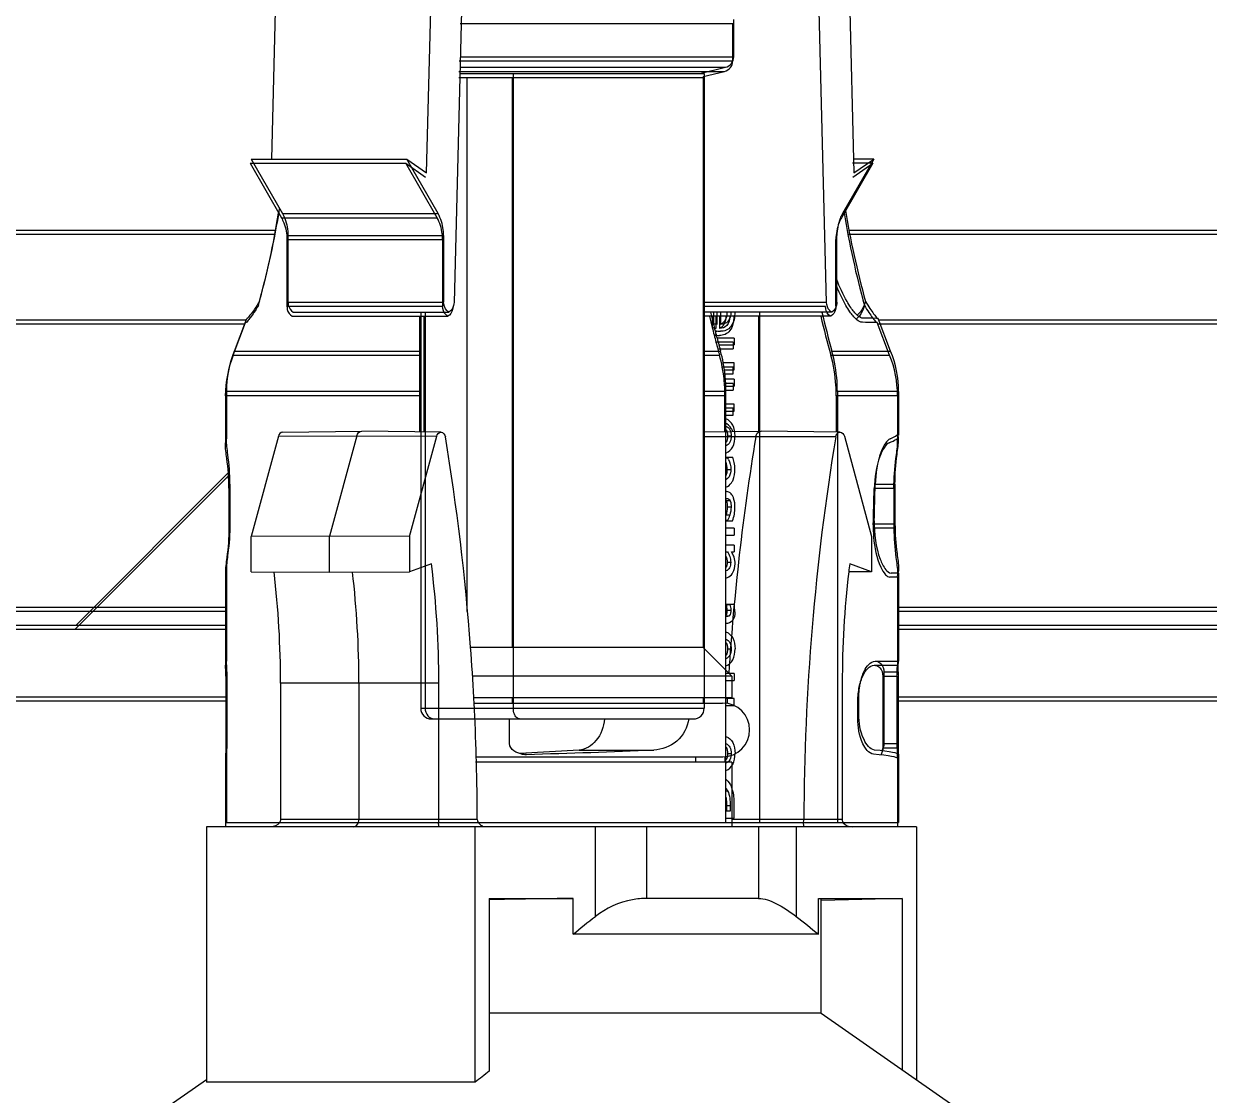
# Model space of a CAD drawing. Header units: millimetres. Extents: x 10297564 to 11610295, y -9287743 to -8409454.
# Drawn here: x 10536789 to 10537453, y -9103235 to -9102636 of the extents above; entities that cross this region are included whole.
import ezdxf

# ---------------------------------------------------------------- set-up
doc = ezdxf.new("R2010")
doc.units = ezdxf.units.MM
doc.header["$LTSCALE"] = 100
doc.layers.add('-0', color=7, linetype='Continuous')

# ---------------------------------------------------------------- blocks, each defined once
blk = doc.blocks.new('인버터 외형도')
at = {"layer": '-0', "linetype": 'Continuous'}
for p, q in [((125842.8, 34207.48), (125840.34, 34109.5)), ((125905.54, 34103.7), (125908.16, 34207.48)), ((125921.02, 34207.48), (125917.03, 34049.4)), ((126073.41, 34049.4), (126069.42, 34207.48)), ((126082.29, 34207.48), (126084.9, 34103.7)), ((126034.05, 34166.33), (125919.59, 34166.33)), ((126034.04, 34150.74), (126034.04, 34166.33)), ((126034.48, 34152.45), (126034.48, 34168.05)), ((125919.2, 34150.74), (126034.04, 34150.74)), ((125919.63, 34152.45), (126034.48, 34152.45)), ((125919.02, 34143.76), (126021.63, 34143.76)), ((125919.09, 34146.34), (126030.58, 34146.34)), ((125919.46, 34145.47), (126022.06, 34145.47)), ((125919.52, 34148.06), (126031.01, 34148.06)), ((125922.41, 34143.76), (125922.41, 33919.73)), ((125941.51, 33904.61), (125941.51, 34143.76)), ((125941.86, 34143.76), (125941.86, 33904.61)), ((125941.95, 33879.11), (125941.95, 34145.47)), ((126020.18, 34145.47), (126031.01, 34148.06)), ((126021.55, 34144.19), (126030.58, 34146.34)), ((126021.55, 34144.19), (126021.55, 34143.76)), ((126021.63, 34143.76), (126021.63, 33904.61)), ((126022.06, 34145.47), (126022.06, 33879.11)), ((125831.88, 34109.5), (125897.23, 34109.5)), ((125831.88, 34109.5), (125844.98, 34086.63)), ((125897.23, 34109.5), (125905.54, 34103.7)), ((125910.34, 34086.63), (125897.23, 34109.5)), ((126093.21, 34109.5), (126080.11, 34086.63)), ((126093.21, 34109.5), (126084.75, 34109.5)), ((126084.9, 34103.7), (126093.21, 34109.5)), ((125831.44, 34107.78), (125896.8, 34107.78)), ((125831.44, 34107.78), (125844.55, 34084.92)), ((125896.8, 34107.78), (125905.11, 34101.98)), ((125909.9, 34084.92), (125896.8, 34107.78)), ((126092.78, 34107.78), (126079.67, 34084.92)), ((126092.78, 34107.78), (126084.32, 34107.78)), ((126084.47, 34101.98), (126092.78, 34107.78)), ((125844.55, 34084.92), (125909.9, 34084.92)), ((125844.98, 34086.63), (125910.34, 34086.63)), ((125842.19, 34079.56), (125631.43, 34079.56)), ((126293.66, 34079.56), (126082.9, 34079.56)), ((125841.75, 34077.84), (125631, 34077.84)), ((125846.88, 34075.73), (125912.23, 34075.73)), ((125846.88, 34075.73), (125846.88, 34047.84)), ((125847.31, 34077.44), (125912.66, 34077.44)), ((125847.31, 34077.44), (125847.31, 34049.55)), ((125912.23, 34075.73), (125912.23, 34047.84)), ((125912.66, 34077.44), (125912.66, 34049.55)), ((126077.34, 34047.84), (126077.34, 34075.73)), ((126077.78, 34049.55), (126077.78, 34077.44)), ((126293.22, 34077.84), (126082.46, 34077.84)), ((125847.31, 34049.55), (125912.66, 34049.55)), ((126073.41, 34049.4), (126022.06, 34049.4)), ((125846.88, 34047.84), (125912.23, 34047.84)), ((125849.5, 34045.32), (125914.85, 34045.32)), ((125903.03, 34045.32), (125903.03, 33879.11)), ((125904.86, 34045.32), (125904.86, 33879.11)), ((126072.97, 34047.68), (126021.63, 34047.68)), ((126075.59, 34045.32), (126022.06, 34045.32)), ((126025.89, 34045.32), (126025.89, 34040.64)), ((126027.4, 34045.32), (126027.4, 34040.15)), ((126029, 34040.15), (126029, 34045.32)), ((126045.27, 34045.32), (126045.27, 33831.08)), ((125829.27, 34040.22), (125643.48, 34040.22)), ((125829.71, 34041.94), (125643.91, 34041.94)), ((125824.36, 34027.26), (125829.55, 34040.95)), ((125824.8, 34028.98), (125829.98, 34042.66)), ((125829.72, 34040.94), (125829.55, 34040.95)), ((125829.73, 34040.94), (125829.72, 34040.94)), ((125830.15, 34042.65), (125829.98, 34042.66)), ((125830.16, 34042.65), (125830.15, 34042.65)), ((125849.06, 34043.61), (125914.42, 34043.61)), ((125902.59, 34043.61), (125902.59, 33995.08)), ((125904.41, 34043.61), (125904.41, 33995.06)), ((125904.42, 34043.61), (125904.42, 33995.06)), ((126075.16, 34043.61), (126021.63, 34043.6)), ((126025.46, 34043.6), (126025.46, 34038.92)), ((126026.97, 34043.6), (126026.97, 34038.43)), ((126028.56, 34038.43), (126028.56, 34043.6)), ((126044.84, 34043.61), (126044.84, 33995.39)), ((126099.86, 34027.26), (126094.67, 34040.95)), ((126280.74, 34040.22), (126094.95, 34040.22)), ((126100.29, 34028.98), (126095.11, 34042.66)), ((126281.18, 34041.94), (126095.38, 34041.94)), ((126034.69, 34034.43), (126027.52, 34034.43)), ((126034.69, 34034.43), (126034.69, 34031.57)), ((125824.8, 34028.98), (125903.03, 34028.98)), ((126022.06, 34028.98), (126028.91, 34028.98)), ((126034.25, 34032.71), (126027.09, 34032.71)), ((126027.81, 34029.85), (126034.25, 34029.85)), ((126028.25, 34031.57), (126034.69, 34031.57)), ((126034.25, 34032.71), (126034.25, 34029.85)), ((126075.66, 34028.98), (126100.29, 34028.98)), ((125824.36, 34027.26), (125902.67, 34027.26)), ((126021.55, 34027.26), (126028.47, 34027.26)), ((126034.69, 34023.98), (126030.06, 34023.98)), ((126034.69, 34021.13), (126034.69, 34023.98)), ((126075.22, 34027.26), (126099.86, 34027.26)), ((126034.25, 34022.26), (126029.62, 34022.26)), ((126030.05, 34019.41), (126034.25, 34019.41)), ((126030.49, 34021.13), (126034.69, 34021.13)), ((126034.25, 34019.41), (126034.25, 34022.26)), ((126034.25, 34015.4), (126030.54, 34015.4)), ((126034.69, 34017.12), (126030.97, 34017.12)), ((126031.1, 34014.27), (126034.69, 34014.27)), ((126034.25, 34015.4), (126034.25, 34012.55)), ((126034.69, 34017.12), (126034.69, 34014.27)), ((125902.67, 34010.23), (125821.03, 34010.23)), ((125821.03, 34010.23), (125821.03, 33990.42)), ((125903.03, 34011.95), (125821.46, 34011.95)), ((125821.46, 34011.95), (125821.46, 33992.14)), ((126030.76, 34010.23), (126021.55, 34010.23)), ((126031.2, 34011.95), (126022.06, 34011.95)), ((126030.66, 34012.55), (126034.25, 34012.55)), ((126030.76, 33995.2), (126030.76, 34010.23)), ((126031.2, 33831.08), (126031.2, 34011.95)), ((126103.19, 34010.23), (126077.51, 34010.23)), ((126077.51, 34010.23), (126077.51, 33994.99)), ((126103.63, 34011.95), (126077.95, 34011.95)), ((126077.95, 34011.95), (126077.95, 33831.08)), ((126103.19, 34010.23), (126103.19, 33991.92)), ((126103.63, 34011.95), (126103.63, 33993.64)), ((126034.25, 34004.96), (126030.76, 34004.96)), ((126034.69, 34006.68), (126031.2, 34006.68)), ((126034.25, 34002.1), (126034.25, 34004.96)), ((126034.69, 34003.82), (126034.69, 34006.68)), ((126030.76, 34002.1), (126034.25, 34002.1)), ((126031.2, 34003.82), (126034.69, 34003.82)), ((125845.07, 33994.97), (125878.3, 33995.4)), ((125878.3, 33995.4), (125878.34, 33995.4)), ((125911.57, 33994.97), (125878.34, 33995.4)), ((126021.55, 33995.08), (126045.88, 33995.4)), ((126045.88, 33995.4), (126045.92, 33995.4)), ((126079.15, 33994.97), (126045.92, 33995.4)), ((125843.29, 33993.27), (125831.9, 33951.18)), ((125843.29, 33993.27), (125876.22, 33993.42)), ((125876.22, 33993.42), (125864.81, 33951.26)), ((125876.22, 33993.42), (125909.75, 33993.27)), ((125898.37, 33951.18), (125909.75, 33993.27)), ((126043.72, 33993.05), (126021.55, 33992.98)), ((126031.84, 33993.34), (126033.36, 33993.34)), ((126077.26, 33992.95), (126043.72, 33993.05)), ((126080.93, 33993.27), (126092.32, 33951.18)), ((126102.73, 33992.01), (126102.44, 33991.92)), ((126103.16, 33993.73), (126102.87, 33993.64)), ((126031.2, 33984.38), (126034.05, 33984.38)), ((126031.2, 33984.21), (126031.86, 33984.21)), ((126031.86, 33984.38), (126031.86, 33984.21)), ((126031.75, 33979.33), (126033.27, 33979.33)), ((125757.95, 33912.3), (125822.33, 33976.68)), ((125758.39, 33914.02), (125822.76, 33978.4)), ((125822.52, 33971.43), (125822.52, 33954.74)), ((125822.95, 33973.15), (125822.95, 33956.46)), ((126031.2, 33970), (126031.35, 33970)), ((126093.43, 33971.43), (126101.7, 33971.43)), ((126093.86, 33973.15), (126102.14, 33973.15)), ((126101.7, 33971.43), (126101.7, 33954.74)), ((126102.14, 33973.15), (126102.14, 33956.46)), ((126032.96, 33966.08), (126031.44, 33966.08)), ((126032.76, 33960.08), (126031.24, 33960.08)), ((126033.34, 33963.49), (126031.83, 33963.49)), ((126031.81, 33957.91), (126031.2, 33957.91)), ((126031.2, 33957.76), (126034, 33957.76)), ((126034.69, 33954.61), (126031.2, 33954.61)), ((126031.81, 33957.91), (126031.81, 33957.76)), ((126034.69, 33954.61), (126034.69, 33951.76)), ((126093.07, 33954.74), (126101.7, 33954.74)), ((126093.5, 33956.46), (126102.14, 33956.46)), ((125864.81, 33951.26), (125831.9, 33951.18)), ((125831.9, 33936.33), (125831.9, 33951.18)), ((125898.37, 33951.18), (125864.81, 33951.26)), ((125864.81, 33936.21), (125864.81, 33951.26)), ((125898.37, 33951.18), (125898.37, 33936.33)), ((126031.2, 33951.76), (126034.69, 33951.76)), ((126092.32, 33951.18), (126092.32, 33936.33)), ((126034.69, 33947.57), (126031.2, 33947.57)), ((126031.2, 33944.72), (126031.88, 33944.72)), ((126033.53, 33944.72), (126034.69, 33944.72)), ((126033.81, 33944.23), (126033.53, 33944.72)), ((126034.69, 33947.57), (126034.69, 33944.72)), ((125907.55, 33939.64), (125898.37, 33936.33)), ((126031.67, 33940.33), (126033.18, 33940.33)), ((126092.32, 33936.33), (126083.13, 33939.64)), ((125821.03, 33935.75), (125821.03, 33897.1)), ((125821.46, 33937.47), (125821.46, 33898.82)), ((125831.9, 33936.33), (125864.81, 33936.21)), ((125864.81, 33936.21), (125898.37, 33936.33)), ((126092.32, 33936.33), (126082.78, 33936.29)), ((126103.16, 33935.84), (126100.48, 33935.84)), ((126103.63, 33935.84), (126103.63, 33898.82)), ((126102.73, 33934.12), (126100.05, 33934.12)), ((126103.19, 33934.12), (126103.19, 33897.1)), ((125651.72, 33919.83), (125821.03, 33919.83)), ((125652.16, 33921.54), (125821.46, 33921.54)), ((126031.34, 33922.75), (126034.59, 33922.75)), ((126031.34, 33922.58), (126031.34, 33922.75)), ((126031.34, 33922.58), (126032.86, 33922.58)), ((126031.72, 33920.3), (126033.23, 33920.3)), ((126032.86, 33922.75), (126032.86, 33922.58)), ((126103.19, 33919.83), (126272.5, 33919.83)), ((126103.63, 33921.54), (126272.93, 33921.54)), ((126031.2, 33917.9), (126032.5, 33917.9)), ((125651.72, 33912.3), (125821.03, 33912.3)), ((125652.16, 33914.02), (125821.46, 33914.02)), ((126103.19, 33912.3), (126272.5, 33912.3)), ((126103.63, 33914.02), (126272.93, 33914.02)), ((126021.55, 33904.61), (125923.67, 33904.61)), ((126021.55, 33904.61), (126033.59, 33892.57)), ((126031.84, 33903.98), (126033.36, 33903.98)), ((126093.41, 33897.1), (126103.19, 33897.1)), ((126093.85, 33898.82), (126103.63, 33898.82)), ((125821.23, 33892.59), (125821.23, 33862.53)), ((125821.66, 33894.31), (125821.66, 33864.24)), ((125910.67, 33889.56), (125844.21, 33889.56)), ((125844.21, 33889.56), (125844.21, 33832.37)), ((125877.11, 33889.56), (125877.11, 33832.37)), ((125910.67, 33832.37), (125910.67, 33889.56)), ((126033.59, 33892.57), (125924.67, 33892.57)), ((126034.69, 33893.61), (126031.2, 33893.61)), ((126031.2, 33890.75), (126034.69, 33890.75)), ((126033.59, 33892.57), (126033.59, 33883.54)), ((126034.69, 33893.61), (126034.69, 33890.75)), ((126080.01, 33889.56), (126080.01, 33832.37)), ((126097.03, 33892.59), (126102.99, 33892.59)), ((126097.03, 33892.59), (126097.03, 33862.53)), ((126097.47, 33894.31), (126103.43, 33894.31)), ((126097.47, 33894.31), (126097.47, 33864.24)), ((126102.99, 33892.59), (126102.99, 33862.53)), ((126103.43, 33894.31), (126103.43, 33864.24)), ((125651.52, 33882.2), (125821.23, 33882.2)), ((125651.96, 33883.92), (125821.66, 33883.92)), ((125925.28, 33883.54), (126033.59, 33883.54)), ((125925.34, 33881.28), (126029.71, 33881.28)), ((125941.51, 33881.28), (125941.51, 33883.54)), ((126021.63, 33883.54), (126021.63, 33881.28)), ((126034.69, 33883.16), (126031.2, 33883.16)), ((126031.2, 33880.31), (126034.69, 33880.31)), ((126034.69, 33880.31), (126034.69, 33883.16)), ((126086.55, 33874.88), (126086.55, 33882.05)), ((126086.98, 33876.59), (126086.98, 33883.77)), ((126102.99, 33882.2), (126272.7, 33882.2)), ((126103.43, 33883.92), (126273.13, 33883.92)), ((125903.03, 33879.11), (126022.06, 33879.11)), ((125907.54, 33874.59), (126017.55, 33874.59)), ((125940.32, 33864.24), (125940.32, 33874.59)), ((125821.46, 33859.74), (125821.46, 33831.08)), ((125821.47, 33859.74), (125821.46, 33859.73)), ((125969.55, 33861.56), (125944.61, 33860.12)), ((125947.52, 33859.73), (125947.23, 33859.73)), ((125947.23, 33859.73), (125947.52, 33859.73)), ((125969.55, 33861.56), (126000.85, 33861.56)), ((126031.84, 33860.13), (126033.36, 33860.13)), ((126097.03, 33862.53), (126102.99, 33862.53)), ((126097.47, 33864.24), (126103.43, 33864.24)), ((126103.62, 33859.74), (126103.63, 33859.73)), ((126103.63, 33859.74), (126103.63, 33831.08)), ((125821.03, 33858.03), (125821.03, 33858.01)), ((125821.03, 33858.02), (125821.03, 33829.36)), ((125926.01, 33858.71), (126029.71, 33858.71)), ((126033.59, 33856.45), (125926.08, 33856.45)), ((126018.54, 33856.45), (126018.54, 33858.71)), ((126033.59, 33856.45), (126033.59, 33829.36)), ((126103.19, 33858.03), (126103.19, 33858.01)), ((126103.19, 33858.02), (126103.19, 33829.36)), ((126031.2, 33844.45), (126031.9, 33844.45)), ((126032.93, 33835.93), (126031.2, 33835.93)), ((126031.42, 33838.22), (126032.93, 33838.22)), ((126031.42, 33838.22), (126031.42, 33835.93)), ((126032.93, 33838.22), (126032.93, 33835.93)), ((126034.69, 33832.93), (126034.69, 33838.12)), ((125821.46, 33831.08), (126103.63, 33831.08)), ((125877.11, 33832.37), (125844.21, 33832.37)), ((125910.67, 33832.37), (125877.11, 33832.37)), ((125926.79, 33832.37), (125910.67, 33832.37)), ((126031.2, 33832.93), (126034.69, 33832.93)), ((126063.89, 33832.36), (126033.59, 33832.36)), ((126080.01, 33832.37), (126063.89, 33832.37)), ((126111.16, 33829.36), (125813.06, 33829.36)), ((125813.06, 33829.36), (125813.06, 33722.14)), ((125925.85, 33722.14), (125925.85, 33829.36)), ((125976.35, 33791.74), (125976.35, 33829.36)), ((125997.99, 33799.27), (125997.99, 33829.36)), ((126044.82, 33829.36), (126044.82, 33799.27)), ((126060.65, 33829.36), (126060.65, 33791.74)), ((126111.16, 33829.36), (126111.16, 33723.15)), ((125931.83, 33799.27), (125967, 33799.27)), ((125931.83, 33799.27), (125931.83, 33726.76)), ((125967, 33784.22), (125967, 33799.27)), ((126044.82, 33799.27), (125997.99, 33799.27)), ((126070, 33799.27), (126105.17, 33799.27)), ((126070, 33784.22), (126070, 33799.27)), ((126071.22, 33751.12), (126071.22, 33799.07)), ((126105.17, 33799.27), (126071.23, 33798.4)), ((126105.17, 33799.27), (126105.17, 33727.34)), ((126070, 33784.22), (125967, 33784.22)), ((126071.22, 33751.12), (125931.83, 33751.12)), ((126071.22, 33751.12), (126128.2, 33711.22)), ((125813.06, 33723.15), (125796.02, 33711.22)), ((125925.85, 33722.14), (125813.06, 33722.14))]:
    blk.add_line(p, q, dxfattribs=at)
for centre, radius, start, end in [((126029.53, 34150.74), 4.51, 283.443, 0), ((126029.96, 34152.45), 4.51, 283.443, 0), ((125491.33, 34145.34), 357.02, 344.477, 350.8693), ((126433.76, 34145.34), 357.02, 189.1307, 195.523), ((125490.89, 34143.63), 357.02, 344.477, 350.8693), ((126433.33, 34143.63), 357.02, 189.1307, 195.523), ((126419.76, 34138.21), 405.83, 193.2341, 193.9247), ((126462.72, 34137.28), 401.93, 193.2287, 195.6317), ((126081.28, 34050.47), 8.09, 308.1833, 313.7541), ((126419.33, 34136.49), 405.83, 193.2341, 193.9247), ((126415.9, 34135.64), 402.3, 193.9243, 194.8318), ((126416.33, 34137.36), 402.3, 193.9243, 194.8318), ((126462.28, 34135.56), 401.93, 193.2287, 195.6317), ((126080.85, 34048.75), 8.09, 308.1833, 313.7541), ((126026.9, 34043.71), 8.16, 266.1636, 270.0392), ((126027.34, 34045.42), 8.16, 266.1636, 270.0392), ((126413.2, 34136.53), 399.05, 194.8324, 195.2537), ((125866.61, 34011.95), 45.15, 157.8404, 180), ((126412.76, 34134.81), 399.05, 194.8324, 195.2537), ((126410.72, 34134.26), 396.94, 195.2538, 195.6373), ((126411.16, 34135.98), 396.94, 195.2538, 195.6373), ((125970.86, 34012.76), 60.27, 10.7342, 15.6102), ((126058.48, 34011.95), 45.15, 0, 22.1596), ((125866.17, 34010.23), 45.15, 157.8404, 180), ((125970.43, 34011.05), 60.27, 10.7342, 15.6102), ((125968.41, 34012.28), 62.77, 8.1225, 10.7534), ((126058.05, 34010.23), 45.15, 0, 22.1596), ((125967.98, 34010.56), 62.77, 8.1225, 10.7534), ((125966.4, 34010.34), 64.36, 4.5183, 8.121), ((125966.84, 34012.05), 64.36, 4.5183, 8.121), ((125965.29, 34010.24), 65.47, 2.0211, 4.5223), ((125965.73, 34011.96), 65.47, 2.0211, 4.5223), ((125965.5, 34011.95), 65.69, 0.0005, 2.0234), ((125965.07, 34010.23), 65.69, 0.0005, 2.0234), ((124932.25, 33830.66), 994.49, 4.26683, 9.39206), ((127026.87, 33830.47), 996.5, 170.61064, 176.36571), ((127068.51, 33829.52), 1004.63, 170.63763, 179.83751), ((126024.91, 33979.75), 8.26, 26.9694, 32.7308), ((126031.35, 33966.47), 3.53, 89.9858, 92.3642), ((126142.52, 33954.74), 49.51, 178.5068, 184.1068), ((126140.88, 33954.63), 47.86, 184.1093, 184.5622), ((125507.2, 33889.61), 403.46, 359.9923, 7.1227), ((126478.5, 33890.13), 398.46, 172.8629, 173.3459), ((125440.46, 33889.6), 403.75, 359.9939, 6.6425), ((125473.95, 33889.6), 403.16, 359.9939, 6.645), ((126483.76, 33889.6), 403.75, 173.3575, 180.0061), ((124920.06, 33829.59), 1006.74, 3.07241, 4.27606), ((124918.32, 33829.49), 1008.47, 2.94451, 3.07268), ((124916.58, 33829.41), 1010.22, 1.66331, 2.94423), ((126029.83, 33870), 11.29, 270, 90), ((127039.32, 33829.5), 1008.98, 176.92628, 177.0606), ((125907.54, 33879.11), 4.51, 180, 270), ((125908.98, 33878.41), 3.82, 253.8624, 269.9331), ((126017.55, 33879.11), 4.51, 270, 0), ((125947.23, 33869.81), 10.08, 260.4811, 270.0038), ((124915.53, 33829.37), 1011.27, 1.53552, 1.66356), ((124915.55, 33829.37), 1011.25, 0.17001, 1.53558), ((127042.35, 33829.37), 1012.02, 178.34025, 178.46114), ((126364.89, 33159.88), 713.37, 127.37738, 127.9845)]:
    blk.add_arc(centre, radius, start, end, dxfattribs=at)
for centre, major_axis, ratio, start_param, end_param in [((125962.11, 33981.33), (141.08, 11.82), 0.074469, -0.229432, -0.109815), ((125962.54, 33983.04), (141.08, 11.82), 0.074469, -0.229432, -0.109815), ((125962.11, 32967.36), (105.03, 2245.68), 0.041946, -1.112951, -1.105392), ((125962.54, 32969.07), (105.03, 2245.68), 0.041946, -1.112951, -1.105392), ((125962.54, 33864.23), (141.08, 4.49), 0.028613, -1.678421, -1.296739), ((125962.11, 33862.51), (141.08, -4.49), 0.028613, 0.000911, 0.380599), ((125962.54, 33864.23), (141.08, -4.49), 0.028613, 0.000911, 0.380599), ((125962.11, 33797.79), (109.11, 1.27), 0.01297, 1.52577, 1.852745)]:
    blk.add_ellipse(centre, major_axis=major_axis, ratio=ratio, start_param=start_param, end_param=end_param, dxfattribs=at)
for points, knots in [([(125844.55, 34084.92), (125844.93, 34084.25), (125846.31, 34081.38), (125846.88, 34078.14), (125846.88, 34075.73)], [0, 0, 0, 0, 0.240977, 1, 1, 1, 1]), ([(125844.98, 34086.63), (125845.36, 34085.97), (125846.74, 34083.09), (125847.31, 34079.86), (125847.31, 34077.44)], [0, 0, 0, 0, 0.240977, 1, 1, 1, 1]), ([(125912.23, 34075.73), (125912.23, 34076.55), (125912.04, 34079.72), (125911.07, 34082.87), (125909.9, 34084.92)], [0, 0, 0, 0, 0.258385, 1, 1, 1, 1]), ([(125912.66, 34077.44), (125912.66, 34078.27), (125912.47, 34081.44), (125911.51, 34084.59), (125910.34, 34086.63)], [0, 0, 0, 0, 0.258385, 1, 1, 1, 1]), ([(126079.67, 34084.92), (126079.29, 34084.25), (126077.91, 34081.38), (126077.34, 34078.14), (126077.34, 34075.73)], [0, 0, 0, 0, 0.240977, 1, 1, 1, 1]), ([(126080.11, 34086.63), (126079.72, 34085.97), (126078.35, 34083.09), (126077.78, 34079.86), (126077.78, 34077.44)], [0, 0, 0, 0, 0.240977, 1, 1, 1, 1]), ([(126083.64, 34047.19), (126083.07, 34048.05), (126080.74, 34051.8), (126078.88, 34055.83), (126077.72, 34059)], [0, 0, 0, 0, 0.233923, 1, 1, 1, 1]), ([(126083.2, 34045.48), (126082.63, 34046.33), (126080.3, 34050.08), (126078.44, 34054.11), (126077.29, 34057.28)], [0, 0, 0, 0, 0.233923, 1, 1, 1, 1]), ([(125835.32, 34049.8), (125834.73, 34048.78), (125833.62, 34047.07), (125832.1, 34044.81), (125830.97, 34043.58), (125830.44, 34042.69), (125830.16, 34042.65)], [0, 0, 0, 0, 0.397888, 0.698366, 0.904767, 1, 1, 1, 1]), ([(125847.31, 34049.55), (125847.31, 34049.1), (125847.48, 34047.49), (125848.45, 34045.85), (125849.5, 34045.32)], [0, 0, 0, 0, 0.278211, 1, 1, 1, 1]), ([(125914.85, 34045.32), (125914.52, 34045.49), (125913.2, 34046.5), (125912.66, 34048.29), (125912.66, 34049.55)], [0, 0, 0, 0, 0.225879, 1, 1, 1, 1]), ([(125917.03, 34049.4), (125917.02, 34048.96), (125916.83, 34047.41), (125915.87, 34045.83), (125914.85, 34045.32)], [0, 0, 0, 0, 0.277927, 1, 1, 1, 1]), ([(126075.59, 34045.32), (126075.27, 34045.48), (126073.99, 34046.47), (126073.44, 34048.17), (126073.41, 34049.4)], [0, 0, 0, 0, 0.226072, 1, 1, 1, 1]), ([(126077.78, 34049.55), (126077.78, 34049.1), (126077.61, 34047.49), (126076.64, 34045.85), (126075.59, 34045.32)], [0, 0, 0, 0, 0.278211, 1, 1, 1, 1]), ([(126089.76, 34049.8), (126089.63, 34049.29), (126089.02, 34047.39), (126087.93, 34045.63), (126086.88, 34044.62)], [0, 0, 0, 0, 0.264821, 1, 1, 1, 1]), ([(126089.76, 34049.8), (126090.36, 34048.78), (126091.47, 34047.07), (126092.99, 34044.81), (126094.12, 34043.58), (126094.65, 34042.69), (126094.93, 34042.65)], [0, 0, 0, 0, 0.397888, 0.698366, 0.904767, 1, 1, 1, 1]), ([(125834.89, 34048.08), (125834.3, 34047.07), (125833.19, 34045.35), (125831.67, 34043.1), (125830.54, 34041.86), (125830, 34040.98), (125829.73, 34040.94)], [0, 0, 0, 0, 0.397888, 0.698366, 0.904767, 1, 1, 1, 1]), ([(125846.88, 34047.84), (125846.88, 34047.38), (125847.04, 34045.77), (125848.01, 34044.13), (125849.06, 34043.6)], [0, 0, 0, 0, 0.278211, 1, 1, 1, 1]), ([(125914.42, 34043.61), (125914.09, 34043.77), (125912.76, 34044.79), (125912.23, 34046.57), (125912.23, 34047.84)], [0, 0, 0, 0, 0.225879, 1, 1, 1, 1]), ([(125916.6, 34047.68), (125916.59, 34047.24), (125916.39, 34045.69), (125915.44, 34044.12), (125914.42, 34043.61)], [0, 0, 0, 0, 0.277927, 1, 1, 1, 1]), ([(126034.94, 34045.32), (126034.89, 34043.23), (126034.43, 34039.98), (126031.36, 34037.51), (126029.66, 34037.26), (126028.85, 34037.26)], [0, 0, 0, 0, 0.557075, 0.785654, 1, 1, 1, 1]), ([(126033.26, 34045.32), (126033.21, 34043.94), (126032.74, 34041.17), (126030.08, 34040.15), (126029, 34040.15)], [0, 0, 0, 0, 0.560612, 1, 1, 1, 1]), ([(126029.92, 34040.87), (126030.21, 34041.09), (126031.38, 34042.28), (126031.7, 34044.05), (126031.75, 34045.32)], [0, 0, 0, 0, 0.222895, 1, 1, 1, 1]), ([(126075.16, 34043.6), (126074.83, 34043.76), (126073.55, 34044.75), (126073, 34046.46), (126072.97, 34047.68)], [0, 0, 0, 0, 0.226072, 1, 1, 1, 1]), ([(126077.34, 34047.84), (126077.34, 34047.38), (126077.18, 34045.77), (126076.21, 34044.13), (126075.16, 34043.6)], [0, 0, 0, 0, 0.278211, 1, 1, 1, 1]), ([(126088.48, 34041.03), (126087.62, 34041.03), (126085.46, 34042.41), (126084.03, 34044.24), (126083.2, 34045.48)], [0, 0, 0, 0, 0.366178, 1, 1, 1, 1]), ([(126088.92, 34042.74), (126088.05, 34042.75), (126085.89, 34044.13), (126084.46, 34045.96), (126083.64, 34047.19)], [0, 0, 0, 0, 0.366178, 1, 1, 1, 1]), ([(126089.33, 34048.08), (126089.2, 34047.57), (126088.59, 34045.68), (126087.5, 34043.91), (126086.44, 34042.9)], [0, 0, 0, 0, 0.264821, 1, 1, 1, 1]), ([(126089.33, 34048.08), (126089.92, 34047.07), (126091.03, 34045.35), (126092.55, 34043.1), (126093.68, 34041.86), (126094.22, 34040.98), (126094.49, 34040.94)], [0, 0, 0, 0, 0.397888, 0.698366, 0.904767, 1, 1, 1, 1]), ([(125829.55, 34040.95), (125829.55, 34040.96), (125829.61, 34040.94), (125829.64, 34040.96), (125829.66, 34040.96)], [0, 0, 0, 0, 0.259295, 1, 1, 1, 1]), ([(125829.98, 34042.66), (125829.99, 34042.67), (125830.04, 34042.66), (125830.07, 34042.67), (125830.1, 34042.67)], [0, 0, 0, 0, 0.259295, 1, 1, 1, 1]), ([(126034.5, 34043.6), (126034.46, 34041.51), (126034, 34038.26), (126030.93, 34035.79), (126029.22, 34035.54), (126028.42, 34035.54)], [0, 0, 0, 0, 0.557075, 0.785654, 1, 1, 1, 1]), ([(126032.83, 34043.6), (126032.78, 34042.23), (126032.3, 34039.45), (126029.64, 34038.43), (126028.56, 34038.43)], [0, 0, 0, 0, 0.560612, 1, 1, 1, 1]), ([(126029.48, 34039.15), (126029.78, 34039.37), (126030.94, 34040.57), (126031.27, 34042.33), (126031.31, 34043.6)], [0, 0, 0, 0, 0.222895, 1, 1, 1, 1]), ([(126094.56, 34040.96), (126094.34, 34040.97), (126092.31, 34041), (126090.29, 34041.01), (126088.48, 34041.03)], [0, 0, 0, 0, 0.107927, 1, 1, 1, 1]), ([(126094.99, 34042.67), (126094.77, 34042.68), (126092.75, 34042.72), (126090.72, 34042.73), (126088.92, 34042.74)], [0, 0, 0, 0, 0.107927, 1, 1, 1, 1]), ([(126094.67, 34040.95), (126094.67, 34040.96), (126094.61, 34040.94), (126094.58, 34040.96), (126094.56, 34040.96)], [0, 0, 0, 0, 0.259295, 1, 1, 1, 1]), ([(126095.11, 34042.66), (126095.1, 34042.67), (126095.05, 34042.66), (126095.02, 34042.67), (126094.99, 34042.67)], [0, 0, 0, 0, 0.259295, 1, 1, 1, 1]), ([(126077.95, 34011.95), (126077.95, 34013.41), (126077.76, 34019.14), (126076.81, 34024.86), (126075.66, 34028.98)], [0, 0, 0, 0, 0.253654, 1, 1, 1, 1]), ([(126077.51, 34010.23), (126077.51, 34011.69), (126077.32, 34017.42), (126076.38, 34023.14), (126075.22, 34027.26)], [0, 0, 0, 0, 0.253654, 1, 1, 1, 1]), ([(126035.01, 33993.34), (126035.01, 33994.91), (126034.64, 33997.87), (126032.38, 34000.03), (126031.2, 34000.48)], [0, 0, 0, 0, 0.55283, 1, 1, 1, 1]), ([(126034.01, 33995.24), (126033.86, 33995.68), (126033.2, 33997.17), (126031.86, 33998.35), (126030.76, 33998.77)], [0, 0, 0, 0, 0.28173, 1, 1, 1, 1]), ([(126031.2, 33997.49), (126031.87, 33997.17), (126033.14, 33995.94), (126033.36, 33994.23), (126033.36, 33993.34)], [0, 0, 0, 0, 0.450968, 1, 1, 1, 1]), ([(126043.72, 33993.05), (126043.77, 33993.36), (126044.06, 33994.42), (126045.1, 33995.39), (126045.88, 33995.4)], [0, 0, 0, 0, 0.291438, 1, 1, 1, 1]), ([(125822.52, 33971.43), (125822.52, 33975.59), (125822.01, 33981.93), (125821.03, 33988.23), (125821.03, 33990.42)], [0, 0, 0, 0, 0.655031, 1, 1, 1, 1]), ([(125822.95, 33973.15), (125822.95, 33977.31), (125822.45, 33983.65), (125821.46, 33989.95), (125821.46, 33992.14)], [0, 0, 0, 0, 0.655031, 1, 1, 1, 1]), ([(126031.2, 33986.19), (126032.38, 33986.65), (126034.63, 33988.81), (126035.01, 33991.77), (126035.01, 33993.34)], [0, 0, 0, 0, 0.447583, 1, 1, 1, 1]), ([(126033.36, 33993.34), (126033.36, 33992.45), (126033.13, 33990.74), (126031.87, 33989.5), (126031.2, 33989.19)], [0, 0, 0, 0, 0.548555, 1, 1, 1, 1]), ([(126099.69, 33990.44), (126098.9, 33990.12), (126097.31, 33988.21), (126094.46, 33982), (126093.54, 33975.82), (126093.43, 33971.25)], [0, 0, 0, 0, 0.124184, 0.337641, 1, 1, 1, 1]), ([(126100.13, 33992.16), (126099.34, 33991.83), (126097.75, 33989.93), (126094.89, 33983.71), (126093.98, 33977.53), (126093.86, 33972.97)], [0, 0, 0, 0, 0.124184, 0.337641, 1, 1, 1, 1]), ([(126101.7, 33971.43), (126101.7, 33975.59), (126102.21, 33981.93), (126103.19, 33988.23), (126103.19, 33990.42)], [0, 0, 0, 0, 0.655031, 1, 1, 1, 1]), ([(126102.14, 33973.15), (126102.14, 33977.31), (126102.64, 33983.65), (126103.63, 33989.95), (126103.63, 33992.14)], [0, 0, 0, 0, 0.655031, 1, 1, 1, 1]), ([(126103.19, 33990.42), (126103.19, 33990.65), (126103.18, 33991.15), (126103.07, 33992.05), (126102.73, 33992.05)], [0, 0, 0, 0, 0.405084, 1, 1, 1, 1]), ([(126103.63, 33992.14), (126103.63, 33992.37), (126103.61, 33992.86), (126103.5, 33993.77), (126103.16, 33993.77)], [0, 0, 0, 0, 0.405084, 1, 1, 1, 1]), ([(126033.27, 33979.33), (126033.27, 33978.86), (126033.17, 33977.23), (126032.23, 33975.57), (126031.2, 33974.99)], [0, 0, 0, 0, 0.283736, 1, 1, 1, 1]), ([(126033.48, 33973.67), (126033.75, 33974.05), (126034.7, 33975.81), (126034.94, 33977.86), (126034.94, 33979.38)], [0, 0, 0, 0, 0.232463, 1, 1, 1, 1]), ([(126033.93, 33968.3), (126033.78, 33968.56), (126033.19, 33969.43), (126032.1, 33970), (126031.35, 33970)], [0, 0, 0, 0, 0.282778, 1, 1, 1, 1]), ([(126031.44, 33966.08), (126031.41, 33966.16), (126031.34, 33966.31), (126031.26, 33966.46), (126031.21, 33966.53)], [0, 0, 0, 0, 0.506582, 1, 1, 1, 1]), ([(126031.34, 33967.07), (126031.39, 33967.08), (126031.48, 33967.09), (126031.57, 33967.09), (126031.61, 33967.09)], [0, 0, 0, 0, 0.502339, 1, 1, 1, 1]), ([(126031.61, 33967.09), (126031.88, 33967.09), (126032.53, 33966.97), (126032.82, 33966.38), (126032.96, 33966.08)], [0, 0, 0, 0, 0.453145, 1, 1, 1, 1]), ([(126034.96, 33963.38), (126034.96, 33964.67), (126034.83, 33966.4), (126034.12, 33967.95), (126033.93, 33968.3)], [0, 0, 0, 0, 0.763967, 1, 1, 1, 1]), ([(125822.52, 33954.74), (125822.52, 33950.58), (125822.01, 33944.24), (125821.03, 33937.94), (125821.03, 33935.75)], [0, 0, 0, 0, 0.654978, 1, 1, 1, 1]), ([(125822.95, 33956.46), (125822.95, 33952.3), (125822.45, 33945.96), (125821.46, 33939.66), (125821.46, 33937.47)], [0, 0, 0, 0, 0.654978, 1, 1, 1, 1]), ([(126093.47, 33957.75), (126093.32, 33952.31), (126094.31, 33944.9), (126097.52, 33937.84), (126099.63, 33935.84), (126100.48, 33935.84)], [0, 0, 0, 0, 0.68377, 0.892179, 1, 1, 1, 1]), ([(126101.7, 33954.74), (126101.7, 33950.58), (126102.21, 33944.24), (126103.19, 33937.94), (126103.19, 33935.75)], [0, 0, 0, 0, 0.654978, 1, 1, 1, 1]), ([(126102.14, 33956.46), (126102.14, 33952.3), (126102.64, 33945.96), (126103.63, 33939.66), (126103.63, 33937.47)], [0, 0, 0, 0, 0.654978, 1, 1, 1, 1]), ([(126093.17, 33950.82), (126093.51, 33946.55), (126094.67, 33940.9), (126097.62, 33935.49), (126099.35, 33934.12), (126100.05, 33934.12)], [0, 0, 0, 0, 0.686032, 0.888184, 1, 1, 1, 1]), ([(126033.18, 33940.33), (126033.18, 33939.53), (126032.99, 33938), (126031.8, 33936.97), (126031.2, 33936.71)], [0, 0, 0, 0, 0.551697, 1, 1, 1, 1]), ([(126033.48, 33935.11), (126033.73, 33935.38), (126034.69, 33936.71), (126035.01, 33938.41), (126035.01, 33939.67)], [0, 0, 0, 0, 0.227572, 1, 1, 1, 1]), ([(126103.19, 33935.75), (126103.19, 33935.52), (126103.18, 33935.02), (126103.07, 33934.12), (126102.73, 33934.12)], [0, 0, 0, 0, 0.405009, 1, 1, 1, 1]), ([(126103.63, 33937.47), (126103.63, 33937.23), (126103.61, 33936.74), (126103.5, 33935.84), (126103.16, 33935.84)], [0, 0, 0, 0, 0.405009, 1, 1, 1, 1]), ([(126034.91, 33919.58), (126034.91, 33918.27), (126034.66, 33915.58), (126032.12, 33914.64), (126031.13, 33914.64)], [0, 0, 0, 0, 0.569383, 1, 1, 1, 1]), ([(126031.2, 33911.12), (126032.38, 33910.67), (126034.64, 33908.51), (126035.01, 33905.55), (126035.01, 33903.98)], [0, 0, 0, 0, 0.44717, 1, 1, 1, 1]), ([(126031.2, 33908.12), (126031.87, 33907.81), (126033.14, 33906.58), (126033.36, 33904.87), (126033.36, 33903.98)], [0, 0, 0, 0, 0.450968, 1, 1, 1, 1]), ([(126031.2, 33896.83), (126032.38, 33897.29), (126034.63, 33899.45), (126035.01, 33902.41), (126035.01, 33903.98)], [0, 0, 0, 0, 0.447583, 1, 1, 1, 1]), ([(126033.36, 33903.98), (126033.36, 33903.08), (126033.13, 33901.38), (126031.87, 33900.14), (126031.2, 33899.82)], [0, 0, 0, 0, 0.548555, 1, 1, 1, 1]), ([(125821.23, 33892.59), (125821.23, 33893.28), (125821.16, 33894.4), (125821.2, 33895.95), (125820.96, 33896.55), (125821.11, 33897.1), (125821.03, 33897.1)], [0, 0, 0, 0, 0.461539, 0.771443, 0.943831, 1, 1, 1, 1]), ([(125821.66, 33894.31), (125821.66, 33895), (125821.6, 33896.12), (125821.64, 33897.67), (125821.4, 33898.27), (125821.55, 33898.82), (125821.46, 33898.82)], [0, 0, 0, 0, 0.461539, 0.771443, 0.943831, 1, 1, 1, 1]), ([(126086.55, 33882.05), (126086.55, 33884.06), (126086.96, 33887.88), (126088.55, 33893.16), (126091.35, 33897.1), (126093.41, 33897.1)], [0, 0, 0, 0, 0.346497, 0.644803, 1, 1, 1, 1]), ([(126086.98, 33883.77), (126086.98, 33885.78), (126087.39, 33889.6), (126088.99, 33894.88), (126091.79, 33898.82), (126093.85, 33898.82)], [0, 0, 0, 0, 0.346497, 0.644803, 1, 1, 1, 1]), ([(126094.97, 33896.75), (126095.29, 33896.58), (126096.53, 33895.54), (126097.03, 33893.82), (126097.03, 33892.59)], [0, 0, 0, 0, 0.226903, 1, 1, 1, 1]), ([(126095.41, 33898.47), (126095.72, 33898.3), (126096.97, 33897.26), (126097.47, 33895.54), (126097.47, 33894.31)], [0, 0, 0, 0, 0.226903, 1, 1, 1, 1]), ([(126102.99, 33892.59), (126102.99, 33893.28), (126103.06, 33894.4), (126103.02, 33895.95), (126103.26, 33896.55), (126103.11, 33897.1), (126103.19, 33897.1)], [0, 0, 0, 0, 0.461539, 0.771443, 0.943831, 1, 1, 1, 1]), ([(126103.43, 33894.31), (126103.43, 33895), (126103.49, 33896.12), (126103.45, 33897.67), (126103.69, 33898.27), (126103.54, 33898.82), (126103.63, 33898.82)], [0, 0, 0, 0, 0.461539, 0.771443, 0.943831, 1, 1, 1, 1]), ([(125942.71, 33875.91), (125942.59, 33876.13), (125942.12, 33877.13), (125941.95, 33878.26), (125941.95, 33879.11)], [0, 0, 0, 0, 0.227425, 1, 1, 1, 1]), ([(125944.54, 33874.59), (125944.37, 33874.59), (125943.59, 33874.73), (125943.01, 33875.39), (125942.71, 33875.91)], [0, 0, 0, 0, 0.218453, 1, 1, 1, 1]), ([(125980.16, 33874.62), (125979.84, 33871.37), (125977.94, 33865.35), (125972.24, 33861.71), (125969.55, 33861.56)], [0, 0, 0, 0, 0.547558, 1, 1, 1, 1]), ([(126015.54, 33874.64), (126015.08, 33871.14), (126011.5, 33864.26), (126004.31, 33861.7), (126000.85, 33861.56)], [0, 0, 0, 0, 0.505338, 1, 1, 1, 1]), ([(126093.15, 33859.84), (126091.08, 33860.06), (126087.26, 33865.83), (126086.55, 33871.25), (126086.55, 33874.88)], [0, 0, 0, 0, 0.363854, 1, 1, 1, 1]), ([(126093.58, 33861.56), (126091.52, 33861.77), (126087.69, 33867.55), (126086.98, 33872.97), (126086.98, 33876.59)], [0, 0, 0, 0, 0.363854, 1, 1, 1, 1]), ([(126031.2, 33867.27), (126032.38, 33866.82), (126034.64, 33864.66), (126035.01, 33861.7), (126035.01, 33860.13)], [0, 0, 0, 0, 0.44717, 1, 1, 1, 1]), ([(125821.23, 33862.53), (125821.23, 33861.38), (125821.07, 33859.89), (125821.13, 33858.36), (125821.03, 33858.01)], [0, 0, 0, 0, 0.762308, 1, 1, 1, 1]), ([(125821.66, 33864.24), (125821.66, 33863.1), (125821.51, 33861.61), (125821.57, 33860.07), (125821.46, 33859.73)], [0, 0, 0, 0, 0.762308, 1, 1, 1, 1]), ([(125945.56, 33859.87), (125944.36, 33860.07), (125942.04, 33860.8), (125940.32, 33863.06), (125940.32, 33864.24)], [0, 0, 0, 0, 0.50589, 1, 1, 1, 1]), ([(126031.2, 33864.28), (126031.87, 33863.96), (126033.14, 33862.73), (126033.36, 33861.02), (126033.36, 33860.13)], [0, 0, 0, 0, 0.450968, 1, 1, 1, 1]), ([(126031.2, 33852.98), (126032.38, 33853.44), (126034.63, 33855.61), (126035.01, 33858.56), (126035.01, 33860.13)], [0, 0, 0, 0, 0.447583, 1, 1, 1, 1]), ([(126033.36, 33860.13), (126033.36, 33859.24), (126033.13, 33857.53), (126031.87, 33856.29), (126031.2, 33855.98)], [0, 0, 0, 0, 0.548555, 1, 1, 1, 1]), ([(126102.99, 33862.53), (126102.99, 33861.38), (126103.15, 33859.89), (126103.09, 33858.36), (126103.19, 33858.01)], [0, 0, 0, 0, 0.762308, 1, 1, 1, 1]), ([(126103.43, 33864.24), (126103.43, 33863.1), (126103.58, 33861.61), (126103.52, 33860.07), (126103.63, 33859.73)], [0, 0, 0, 0, 0.762308, 1, 1, 1, 1]), ([(126034.69, 33838.12), (126034.69, 33840.18), (126034.63, 33842.95), (126033.73, 33845.52), (126033.47, 33846.12)], [0, 0, 0, 0, 0.759337, 1, 1, 1, 1]), ([(125844.21, 33832.37), (125844.21, 33831.9), (125843.52, 33830.04), (125841.35, 33829.36), (125839.98, 33829.36)], [0, 0, 0, 0, 0.255203, 1, 1, 1, 1]), ([(125874.88, 33829.36), (125875.8, 33829.36), (125876.98, 33830.7), (125877.11, 33831.99), (125877.11, 33832.37)], [0, 0, 0, 0, 0.70473, 1, 1, 1, 1]), ([(125910.46, 33829.36), (125910.7, 33829.36), (125910.41, 33830.96), (125910.67, 33831.6), (125910.67, 33832.37)], [0, 0, 0, 0, 0.2388, 1, 1, 1, 1]), ([(126063.68, 33829.36), (126063.92, 33829.36), (126063.63, 33830.96), (126063.89, 33831.6), (126063.89, 33832.37)], [0, 0, 0, 0, 0.238781, 1, 1, 1, 1]), ([(126080.01, 33832.37), (126080.01, 33831.9), (126080.7, 33830.04), (126082.87, 33829.36), (126084.24, 33829.36)], [0, 0, 0, 0, 0.255203, 1, 1, 1, 1]), ([(125997.99, 33799.27), (125995.95, 33799.27), (125988.23, 33798.59), (125980.89, 33795.15), (125976.35, 33791.74)], [0, 0, 0, 0, 0.264807, 1, 1, 1, 1]), ([(126044.82, 33799.27), (126047.37, 33799.27), (126053.14, 33797.09), (126057.96, 33793.76), (126060.65, 33791.74)], [0, 0, 0, 0, 0.431555, 1, 1, 1, 1])]:
    blk.add_open_spline(points, degree=3, knots=knots, dxfattribs=at)
for points in [[(126026.97, 34038.43), (126026.47, 34038.49), (126025.96, 34038.63), (126025.51, 34038.88)], [(126027.4, 34040.15), (126026.9, 34040.21), (126026.39, 34040.35), (126025.95, 34040.6)], [(126028.57, 34038.67), (126028.89, 34038.79), (126029.21, 34038.95), (126029.48, 34039.15)], [(126029, 34040.39), (126029.33, 34040.5), (126029.64, 34040.67), (126029.92, 34040.87)], [(126026.28, 34035.86), (126026.96, 34035.64), (126027.7, 34035.54), (126028.42, 34035.54)], [(126026.71, 34037.57), (126027.4, 34037.35), (126028.13, 34037.26), (126028.85, 34037.26)], [(125845.07, 33994.97), (125844.25, 33994.96), (125843.5, 33994.06), (125843.29, 33993.27)], [(125876.22, 33993.42), (125876.47, 33994.34), (125877.34, 33995.39), (125878.3, 33995.4)], [(125909.75, 33993.27), (125909.97, 33994.07), (125910.74, 33994.98), (125911.57, 33994.97)], [(125911.57, 33994.97), (125912.48, 33994.95), (125913.27, 33993.85), (125913.42, 33992.95)], [(126030.77, 33995.77), (126031.07, 33995.62), (126031.36, 33995.44), (126031.61, 33995.21)], [(126031.21, 33996.1), (126031.68, 33995.28), (126031.84, 33994.28), (126031.84, 33993.34)], [(126077.26, 33992.95), (126077.42, 33993.86), (126078.23, 33994.98), (126079.15, 33994.97)], [(126079.15, 33994.97), (126079.97, 33994.96), (126080.72, 33994.06), (126080.93, 33993.27)], [(126031.84, 33993.34), (126031.84, 33992.4), (126031.68, 33991.4), (126031.21, 33990.59)], [(126034.65, 33982.16), (126034.53, 33982.92), (126034.29, 33983.65), (126034.05, 33984.38)], [(126031.21, 33976.63), (126031.61, 33977.46), (126031.75, 33978.41), (126031.75, 33979.33)], [(126031.75, 33979.33), (126031.75, 33980.37), (126031.57, 33981.43), (126031.22, 33982.41)], [(126032.27, 33983.49), (126032.92, 33982.22), (126033.27, 33980.75), (126033.27, 33979.33)], [(126034.94, 33979.38), (126034.94, 33980.31), (126034.84, 33981.25), (126034.65, 33982.16)], [(126031.2, 33971.89), (126032.1, 33972.23), (126032.93, 33972.88), (126033.48, 33973.67)], [(126031.83, 33963.49), (126031.83, 33964.36), (126031.82, 33965.29), (126031.44, 33966.08)], [(126032.96, 33966.08), (126033.34, 33965.29), (126033.34, 33964.36), (126033.34, 33963.49)], [(126031.24, 33960.08), (126031.61, 33961.17), (126031.83, 33962.33), (126031.83, 33963.49)], [(126032.76, 33960.08), (126032.51, 33959.33), (126032.19, 33958.6), (126031.81, 33957.91)], [(126033.34, 33963.49), (126033.34, 33962.33), (126033.12, 33961.17), (126032.76, 33960.08)], [(126034, 33957.76), (126034.64, 33959.55), (126034.96, 33961.48), (126034.96, 33963.38)], [(126031.88, 33944.72), (126032.24, 33944.12), (126032.53, 33943.49), (126032.75, 33942.83)], [(126031.2, 33942.92), (126031.49, 33942.09), (126031.67, 33941.21), (126031.67, 33940.33)], [(126031.67, 33940.33), (126031.67, 33939.57), (126031.56, 33938.77), (126031.21, 33938.09)], [(126032.75, 33942.83), (126033.02, 33942.03), (126033.18, 33941.17), (126033.18, 33940.33)], [(126034.6, 33942.43), (126034.41, 33943.06), (126034.12, 33943.65), (126033.81, 33944.23)], [(126035.01, 33939.67), (126035.01, 33940.6), (126034.89, 33941.55), (126034.6, 33942.43)], [(126031.2, 33933.7), (126032.05, 33933.97), (126032.88, 33934.46), (126033.48, 33935.11)], [(126031.2, 33918.09), (126031.69, 33918.66), (126031.72, 33919.54), (126031.72, 33920.3)], [(126031.72, 33920.3), (126031.72, 33921.07), (126031.56, 33921.84), (126031.34, 33922.58)], [(126033.23, 33920.3), (126033.23, 33919.46), (126033.19, 33918.38), (126032.5, 33917.9)], [(126032.86, 33922.58), (126033.08, 33921.84), (126033.23, 33921.07), (126033.23, 33920.3)], [(126034.91, 33919.58), (126034.91, 33920.64), (126034.78, 33921.7), (126034.59, 33922.75)], [(126032.5, 33917.9), (126032.14, 33917.63), (126031.65, 33917.53), (126031.2, 33917.51)], [(126031.21, 33906.74), (126031.68, 33905.92), (126031.84, 33904.92), (126031.84, 33903.98)], [(126031.84, 33903.98), (126031.84, 33903.04), (126031.68, 33902.04), (126031.21, 33901.23)], [(126093.68, 33897.1), (126094.13, 33897.1), (126094.58, 33896.97), (126094.97, 33896.75)], [(126094.11, 33898.82), (126094.56, 33898.82), (126095.02, 33898.69), (126095.41, 33898.47)], [(125904.86, 33879.11), (125904.86, 33877.97), (125905.29, 33876.75), (125906.06, 33875.91)], [(125906.06, 33875.91), (125906.55, 33875.37), (125907.21, 33874.95), (125907.92, 33874.74)], [(126031.21, 33862.89), (126031.68, 33862.07), (126031.84, 33861.07), (126031.84, 33860.13)], [(126031.84, 33860.13), (126031.84, 33859.19), (126031.68, 33858.19), (126031.21, 33857.38)], [(126097.03, 33862.53), (126097.03, 33861.46), (126096.74, 33860.33), (126096.14, 33859.46)], [(126097.47, 33864.24), (126097.47, 33863.18), (126097.18, 33862.05), (126096.57, 33861.17)], [(126031.22, 33849.14), (126032.19, 33848.34), (126032.95, 33847.26), (126033.47, 33846.12)], [(126031.23, 33845.59), (126031.49, 33845.24), (126031.71, 33844.85), (126031.9, 33844.45)], [(126031.21, 33841.62), (126031.38, 33840.49), (126031.42, 33839.35), (126031.42, 33838.22)], [(126031.9, 33844.45), (126032.82, 33842.56), (126032.93, 33840.32), (126032.93, 33838.22)], [(125926.79, 33832.37), (125926.8, 33831.75), (125927.1, 33831.12), (125927.53, 33830.67)], [(125927.53, 33830.67), (125927.92, 33830.27), (125928.43, 33829.96), (125928.95, 33829.75)], [(125967, 33784.22), (125970.05, 33786.82), (125973.16, 33789.34), (125976.35, 33791.74)], [(126060.65, 33791.74), (126063.85, 33789.34), (126066.96, 33786.82), (126070, 33784.22)]]:
    blk.add_open_spline(points, degree=3, dxfattribs=at)

msp = doc.modelspace()

# ---------------------------------------------------------------- block references
at = {"xscale": 1.333333333333333, "yscale": 1.333333333333333, "zscale": 1.333333333333333}
msp.add_blockref('인버터 외형도', (10369140.57, -9148190.99), dxfattribs=at)

doc.saveas('drawing.dxf')
